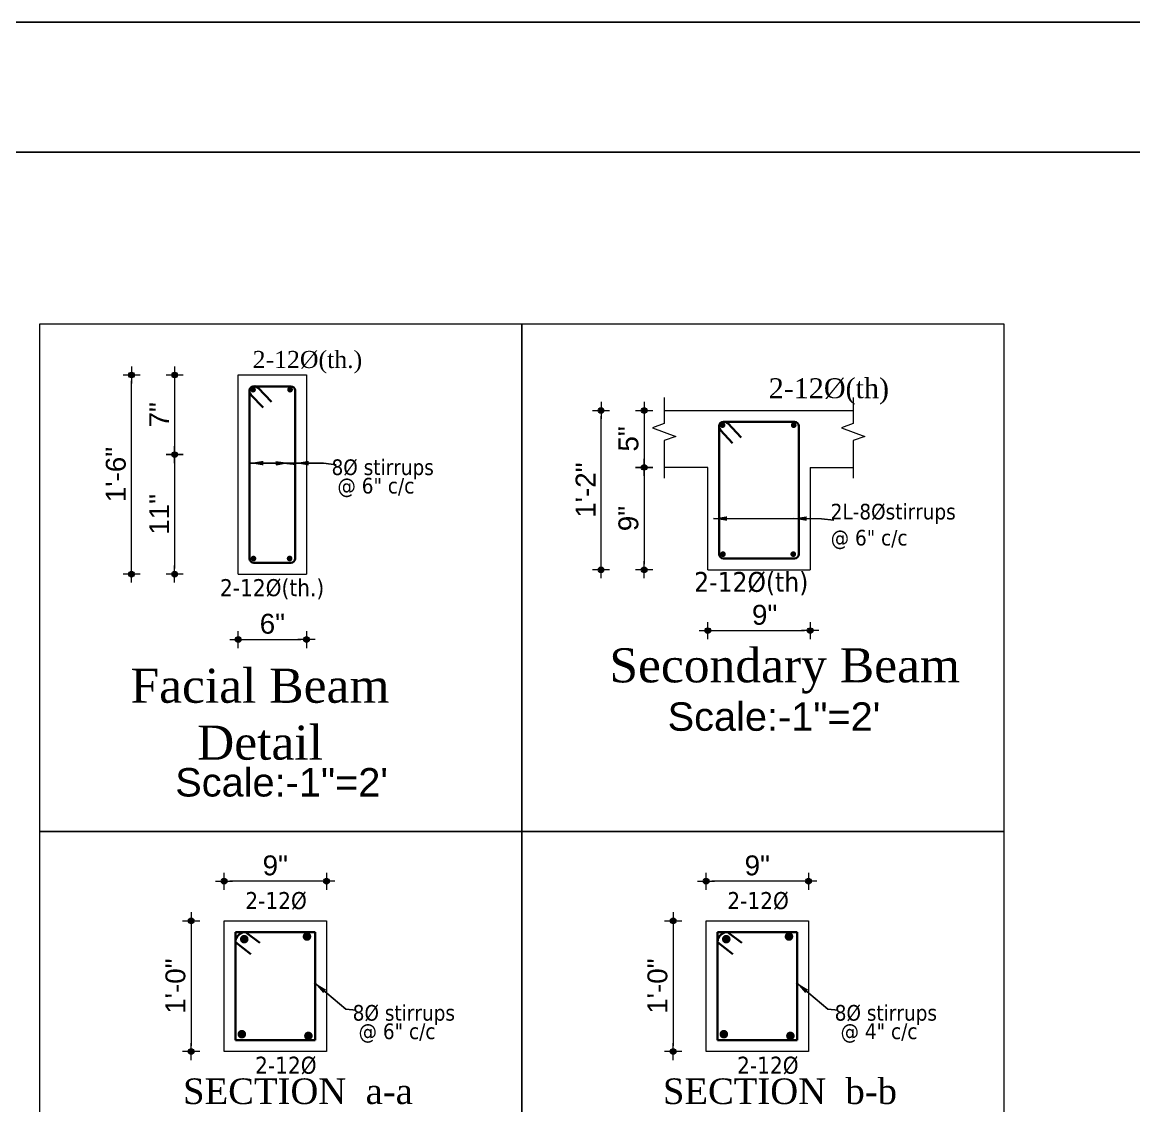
# Model space of a CAD drawing. Header units: inches. Extents: x 130993 to 274375, y -5108 to 103559.
# Drawn here: x 140794.1 to 141185, y 51102.6 to 51483.6 of the extents above; entities that cross this region are included whole.
import ezdxf

# ---------------------------------------------------------------- set-up
doc = ezdxf.new("R2010")
doc.units = ezdxf.units.IN
doc.header["$MEASUREMENT"] = 0
doc.header["$PDMODE"] = 2
doc.header["$PDSIZE"] = -3
for name, color, linetype, lineweight in [('DIMENSION', 142, 'Continuous', 20), ('HATCH', 9, 'Continuous', 9), ('REN', 7, 'Continuous', 35), ('ROD', 10, 'Continuous', 13), ('TEXT', 181, 'Continuous', 13), ('TRENCH', 7, 'Continuous', 20)]:
    doc.layers.add(name, color=color, linetype=linetype, lineweight=lineweight)
doc.layers.add('ELEVATION', color=7, linetype='Continuous')
doc.styles.add('DIM', font='dutch.ttf')
doc.styles.add('ramon', font='arial.ttf', dxfattribs={"height": 7})
doc.styles.add('romans', font='romans.shx')
doc.styles.get("Standard").update_dxf_attribs({"font": 'txt.shx', "height": 6})
doc.styles.add('TAHOMA', font='tahoma.ttf', dxfattribs={"height": 9})
doc.dimstyles.new('ARROW1', dxfattribs={"dimscale": 96, "dimtxt": 15, "dimasz": 0.05, "dimexe": 0.078125, "dimexo": 0.09375, "dimgap": 0.03125, "dimtad": 1, "dimdec": 0, "dimzin": 3, "dimdsep": 46, "dimlunit": 4, "dimtxsty": 'TAHOMA', "dimcen": 0.09375, "dimclrt": 7, "dimadec": 0, "dimazin": 0, "dimtfac": 1, "dimtdec": 0, "dimtmove": 0, "dimatfit": 3, "dimfxl": 1, "dimfrac": 2, "dimtolj": 1, "dimtzin": 0, "dimarcsym": 0})
doc.dimstyles.new('s2', dxfattribs={"dimtxt": 6, "dimasz": 2, "dimexe": 6, "dimexo": 18, "dimgap": 1.9375, "dimtad": 1, "dimdec": 0, "dimlfac": 0.25, "dimzin": 3, "dimdsep": 46, "dimlunit": 4, "dimtxsty": 'ramon', "dimblk": 'dot 2', "dimcen": 0.09375, "dimse1": 1, "dimse2": 1, "dimclrd": 1, "dimclre": 1, "dimclrt": 256, "dimadec": 0, "dimazin": 0, "dimtfac": 0.75, "dimtdec": 0, "dimtix": 1, "dimtmove": 1, "dimatfit": 3, "dimldrblk": 'DOT', "dimfxl": 1, "dimtolj": 1, "dimtzin": 0, "dimlwd": 9, "dimlwe": 9, "dimarcsym": 0})

# ---------------------------------------------------------------- blocks, each defined once
blk = doc.blocks.new('dot1')
at = {"layer": 'HATCH'}
h = blk.add_hatch(color=256, dxfattribs=at)
edge = h.paths.add_edge_path()
edge.add_arc((0, 0), 1, 0, 360)
for p, q in [((3, 0), (-3, 0)), ((0, 3), (0, -3))]:
    blk.add_line(p, q, dxfattribs=at)
blk.add_circle((0, 0), 1, dxfattribs=at)
blk = doc.blocks.new('dot 2')
at = {"layer": 'HATCH', "xscale": 0.5, "yscale": 0.5, "zscale": 0.5}
blk.add_blockref('dot1', (0, 0), dxfattribs=at)
blk = doc.blocks.new('*D1490')
at = {"layer": 'Defpoints', "color": 0, "ltscale": 50}
for p in [(141034.63, 51167.7), (141023.06, 51121.7), (141034.63, 51121.7)]:
    blk.add_point(p, dxfattribs=at)
at = {"layer": 'DIMENSION', "color": 1, "lineweight": 9, "ltscale": 50}
blk.add_line((141023.06, 51165.7), (141023.06, 51123.7), dxfattribs=at)
at = {"layer": 'DIMENSION', "color": 1, "lineweight": 9, "ltscale": 50, "xscale": 2, "yscale": 2, "zscale": 2}
for p, rotation in [((141023.06, 51167.7), 90), ((141023.06, 51121.7), 270)]:
    blk.add_blockref('dot 2', p, dxfattribs=dict(at, rotation=rotation))
at = {"layer": 'DIMENSION', "ltscale": 50, "insert": (141017.55, 51144.7), "char_height": 7, "attachment_point": 5, "rotation": 90, "style": 'ramon'}
blk.add_mtext('\\A1;1\'-0"', dxfattribs=at)
blk = doc.blocks.new('_Dot')
at = {"color": 0, "linetype": 'ByBlock', "lineweight": -2}
blk.add_line((-0.5, 0), (-1, 0), dxfattribs=at)
at = {"color": 0, "linetype": 'ByBlock', "const_width": 0.5}
blk.add_lwpolyline([(-0.25, 0, 1), (0.25, 0, 1)], format="xyb", close=True, dxfattribs=at)
blk = doc.blocks.new('*D1491')
at = {"layer": 'Defpoints', "color": 0, "ltscale": 50}
for p in [(141034.63, 51181.58), (141034.63, 51163.1), (141070.63, 51163.1)]:
    blk.add_point(p, dxfattribs=at)
at = {"layer": 'DIMENSION', "color": 1, "lineweight": 9, "ltscale": 50}
blk.add_line((141068.63, 51181.58), (141036.63, 51181.58), dxfattribs=at)
at = {"layer": 'DIMENSION', "color": 1, "lineweight": 9, "ltscale": 50, "xscale": 2, "yscale": 2, "zscale": 2, "rotation": 180}
blk.add_blockref('dot 2', (141034.63, 51181.58), dxfattribs=at)
at = {"layer": 'DIMENSION', "color": 1, "lineweight": 9, "ltscale": 50, "xscale": 2, "yscale": 2, "zscale": 2}
blk.add_blockref('dot 2', (141070.63, 51181.58), dxfattribs=at)
at = {"layer": 'DIMENSION', "ltscale": 50, "insert": (141052.63, 51187.1), "char_height": 7, "attachment_point": 5, "style": 'ramon'}
blk.add_mtext('\\A1;9"', dxfattribs=at)
blk = doc.blocks.new('*D1492')
at = {"layer": 'Defpoints', "color": 0, "ltscale": 50}
for p in [(140865.13, 51167.7), (140853.56, 51121.7), (140865.13, 51121.7)]:
    blk.add_point(p, dxfattribs=at)
at = {"layer": 'DIMENSION', "color": 1, "lineweight": 9, "ltscale": 50}
blk.add_line((140853.56, 51165.7), (140853.56, 51123.7), dxfattribs=at)
at = {"layer": 'DIMENSION', "color": 1, "lineweight": 9, "ltscale": 50, "xscale": 2, "yscale": 2, "zscale": 2}
for p, rotation in [((140853.56, 51167.7), 90), ((140853.56, 51121.7), 270)]:
    blk.add_blockref('dot 2', p, dxfattribs=dict(at, rotation=rotation))
at = {"layer": 'DIMENSION', "ltscale": 50, "insert": (140848.05, 51144.7), "char_height": 7, "attachment_point": 5, "rotation": 90, "style": 'ramon'}
blk.add_mtext('\\A1;1\'-0"', dxfattribs=at)
blk = doc.blocks.new('*D1493')
at = {"layer": 'Defpoints', "color": 0, "ltscale": 50}
for p in [(140865.13, 51181.58), (140865.13, 51163.1), (140901.13, 51163.1)]:
    blk.add_point(p, dxfattribs=at)
at = {"layer": 'DIMENSION', "color": 1, "lineweight": 9, "ltscale": 50}
blk.add_line((140899.13, 51181.58), (140867.13, 51181.58), dxfattribs=at)
at = {"layer": 'DIMENSION', "color": 1, "lineweight": 9, "ltscale": 50, "xscale": 2, "yscale": 2, "zscale": 2, "rotation": 180}
blk.add_blockref('dot 2', (140865.13, 51181.58), dxfattribs=at)
at = {"layer": 'DIMENSION', "color": 1, "lineweight": 9, "ltscale": 50, "xscale": 2, "yscale": 2, "zscale": 2}
blk.add_blockref('dot 2', (140901.13, 51181.58), dxfattribs=at)
at = {"layer": 'DIMENSION', "ltscale": 50, "insert": (140883.13, 51187.1), "char_height": 7, "attachment_point": 5, "style": 'ramon'}
blk.add_mtext('\\A1;9"', dxfattribs=at)
blk = doc.blocks.new('*D1494')
at = {"layer": 'Defpoints', "color": 0, "ltscale": 50}
for p in [(140870.11, 51289.55), (140894.11, 51289.55), (140894.11, 51266.54)]:
    blk.add_point(p, dxfattribs=at)
at = {"layer": 'DIMENSION', "color": 1, "lineweight": 9, "ltscale": 50}
blk.add_line((140872.11, 51266.54), (140892.11, 51266.54), dxfattribs=at)
at = {"layer": 'DIMENSION', "color": 1, "lineweight": 9, "ltscale": 50, "xscale": 2, "yscale": 2, "zscale": 2, "rotation": 180}
blk.add_blockref('dot 2', (140870.11, 51266.54), dxfattribs=at)
at = {"layer": 'DIMENSION', "color": 1, "lineweight": 9, "ltscale": 50, "xscale": 2, "yscale": 2, "zscale": 2}
blk.add_blockref('dot 2', (140894.11, 51266.54), dxfattribs=at)
at = {"layer": 'DIMENSION', "ltscale": 50, "insert": (140882.11, 51272.06), "char_height": 7, "attachment_point": 5, "style": 'ramon'}
blk.add_mtext('\\A1;6"', dxfattribs=at)
blk = doc.blocks.new('*D1495')
at = {"layer": 'Defpoints', "color": 0, "ltscale": 50}
for p in [(140856.04, 51331.55), (140847.75, 51289.55), (140870.11, 51289.55)]:
    blk.add_point(p, dxfattribs=at)
at = {"layer": 'DIMENSION', "color": 1, "lineweight": 9, "ltscale": 50}
blk.add_line((140847.75, 51329.55), (140847.75, 51291.55), dxfattribs=at)
at = {"layer": 'DIMENSION', "color": 1, "lineweight": 9, "ltscale": 50, "xscale": 2, "yscale": 2, "zscale": 2}
for p, rotation in [((140847.75, 51331.55), 90), ((140847.75, 51289.55), 270)]:
    blk.add_blockref('dot 2', p, dxfattribs=dict(at, rotation=rotation))
at = {"layer": 'DIMENSION', "ltscale": 50, "insert": (140842.3, 51310.55), "char_height": 7, "attachment_point": 5, "rotation": 90, "style": 'ramon'}
blk.add_mtext('\\A1;11"', dxfattribs=at)
blk = doc.blocks.new('*D1496')
at = {"layer": 'Defpoints', "color": 0, "ltscale": 50}
for p in [(140856.04, 51359.55), (140847.75, 51331.55), (140856.04, 51331.55)]:
    blk.add_point(p, dxfattribs=at)
at = {"layer": 'DIMENSION', "color": 1, "lineweight": 9, "ltscale": 50}
blk.add_line((140847.75, 51357.55), (140847.75, 51333.55), dxfattribs=at)
at = {"layer": 'DIMENSION', "color": 1, "lineweight": 9, "ltscale": 50, "xscale": 2, "yscale": 2, "zscale": 2}
for p, rotation in [((140847.75, 51359.55), 90), ((140847.75, 51331.55), 270)]:
    blk.add_blockref('dot 2', p, dxfattribs=dict(at, rotation=rotation))
at = {"layer": 'DIMENSION', "ltscale": 50, "insert": (140842.31, 51345.55), "char_height": 7, "attachment_point": 5, "rotation": 90, "style": 'ramon'}
blk.add_mtext('\\A1;7"', dxfattribs=at)
blk = doc.blocks.new('*D1497')
at = {"layer": 'Defpoints', "color": 0, "ltscale": 50}
for p in [(140832.59, 51359.55), (140870.11, 51359.55), (140870.11, 51289.55)]:
    blk.add_point(p, dxfattribs=at)
at = {"layer": 'DIMENSION', "color": 1, "lineweight": 9, "ltscale": 50}
blk.add_line((140832.59, 51291.55), (140832.59, 51357.55), dxfattribs=at)
at = {"layer": 'DIMENSION', "color": 1, "lineweight": 9, "ltscale": 50, "xscale": 2, "yscale": 2, "zscale": 2}
for p, rotation in [((140832.59, 51359.55), 90), ((140832.59, 51289.55), 270)]:
    blk.add_blockref('dot 2', p, dxfattribs=dict(at, rotation=rotation))
at = {"layer": 'DIMENSION', "ltscale": 50, "insert": (140827.08, 51324.55), "char_height": 7, "attachment_point": 5, "rotation": 90, "style": 'ramon'}
blk.add_mtext('\\A1;1\'-6"', dxfattribs=at)
blk = doc.blocks.new('*D1498')
at = {"layer": 'Defpoints', "color": 0, "ltscale": 50}
for p in [(141035.22, 51288.69), (141071.22, 51288.69), (141071.22, 51269.68)]:
    blk.add_point(p, dxfattribs=at)
at = {"layer": 'DIMENSION', "color": 1, "lineweight": 9, "ltscale": 50}
blk.add_line((141037.22, 51269.68), (141069.22, 51269.68), dxfattribs=at)
at = {"layer": 'DIMENSION', "color": 1, "lineweight": 9, "ltscale": 50, "xscale": 2, "yscale": 2, "zscale": 2, "rotation": 180}
blk.add_blockref('dot 2', (141035.22, 51269.68), dxfattribs=at)
at = {"layer": 'DIMENSION', "color": 1, "lineweight": 9, "ltscale": 50, "xscale": 2, "yscale": 2, "zscale": 2}
blk.add_blockref('dot 2', (141071.22, 51269.68), dxfattribs=at)
at = {"layer": 'DIMENSION', "ltscale": 50, "insert": (141055.22, 51275.2), "char_height": 7, "attachment_point": 5, "style": 'ramon'}
blk.add_mtext('\\A1;9"', dxfattribs=at)
blk = doc.blocks.new('*D1499')
at = {"layer": 'Defpoints', "color": 0, "ltscale": 50}
for p in [(141021.14, 51327.08), (141012.85, 51291.08), (141035.22, 51291.08)]:
    blk.add_point(p, dxfattribs=at)
at = {"layer": 'DIMENSION', "color": 1, "lineweight": 9, "ltscale": 50}
blk.add_line((141012.85, 51325.08), (141012.85, 51293.08), dxfattribs=at)
at = {"layer": 'DIMENSION', "color": 1, "lineweight": 9, "ltscale": 50, "xscale": 2, "yscale": 2, "zscale": 2}
for p, rotation in [((141012.85, 51327.08), 90), ((141012.85, 51291.08), 270)]:
    blk.add_blockref('dot 2', p, dxfattribs=dict(at, rotation=rotation))
at = {"layer": 'DIMENSION', "ltscale": 50, "insert": (141007.34, 51309.08), "char_height": 7, "attachment_point": 5, "rotation": 90, "style": 'ramon'}
blk.add_mtext('\\A1;9"', dxfattribs=at)
blk = doc.blocks.new('*D1500')
at = {"layer": 'Defpoints', "color": 0, "ltscale": 50}
for p in [(141021.14, 51347.08), (141012.85, 51327.08), (141021.14, 51327.08)]:
    blk.add_point(p, dxfattribs=at)
at = {"layer": 'DIMENSION', "color": 1, "lineweight": 9, "ltscale": 50}
blk.add_line((141012.85, 51345.08), (141012.85, 51329.08), dxfattribs=at)
at = {"layer": 'DIMENSION', "color": 1, "lineweight": 9, "ltscale": 50, "xscale": 2, "yscale": 2, "zscale": 2}
for p, rotation in [((141012.85, 51347.08), 90), ((141012.85, 51327.08), 270)]:
    blk.add_blockref('dot 2', p, dxfattribs=dict(at, rotation=rotation))
at = {"layer": 'DIMENSION', "ltscale": 50, "insert": (141007.35, 51337.08), "char_height": 7, "attachment_point": 5, "rotation": 90, "style": 'ramon'}
blk.add_mtext('\\A1;5"', dxfattribs=at)
blk = doc.blocks.new('*D1501')
at = {"layer": 'Defpoints', "color": 0, "ltscale": 50}
for p in [(140997.69, 51347.08), (141035.22, 51347.08), (141035.22, 51291.08)]:
    blk.add_point(p, dxfattribs=at)
at = {"layer": 'DIMENSION', "color": 1, "lineweight": 9, "ltscale": 50}
blk.add_line((140997.69, 51293.08), (140997.69, 51345.08), dxfattribs=at)
at = {"layer": 'DIMENSION', "color": 1, "lineweight": 9, "ltscale": 50, "xscale": 2, "yscale": 2, "zscale": 2}
for p, rotation in [((140997.69, 51347.08), 90), ((140997.69, 51291.08), 270)]:
    blk.add_blockref('dot 2', p, dxfattribs=dict(at, rotation=rotation))
at = {"layer": 'DIMENSION', "ltscale": 50, "insert": (140992.24, 51319.08), "char_height": 7, "attachment_point": 5, "rotation": 90, "style": 'ramon'}
blk.add_mtext('\\A1;1\'-2"', dxfattribs=at)

msp = doc.modelspace()

# ---------------------------------------------------------------- linework, layer by layer
at = {"layer": 'Defpoints', "color": 240, "true_color": 0xed1f24}
msp.add_lwpolyline([(138490.64, 51437.94), (141195.23, 51437.94), (141195.23, 49284.27), (138490.64, 49284.27)], close=True, dxfattribs=at)
at = {"layer": 'DIMENSION', "color": 0, "lineweight": 9}
for points in [[(140969.88, 51199.08), (140800.38, 51199.08), (140800.38, 51377.58), (140969.88, 51377.58)], [(141139.38, 51199.08), (140969.88, 51199.08), (140969.88, 51377.58), (141139.38, 51377.58)], [(140969.88, 51082.58), (140800.38, 51082.58), (140800.38, 51199.08), (140969.88, 51199.08)], [(141139.38, 51082.58), (140969.88, 51082.58), (140969.88, 51199.08), (141139.38, 51199.08)]]:
    msp.add_lwpolyline(points, close=True, dxfattribs=at)
at = {"layer": 'ELEVATION'}
for points in [[(138445.02, 49238.65), (141623.73, 49238.65), (141623.73, 51483.56), (138445.02, 51483.56)], [(138490.64, 49284.27), (141578.11, 49284.27), (141578.11, 51437.94), (138490.64, 51437.94)]]:
    msp.add_lwpolyline(points, close=True, dxfattribs=at)
at = {"layer": 'ELEVATION', "color": 240, "true_color": 0xed1f24}
msp.add_lwpolyline([(138490.64, 51437.94), (141195.23, 51437.94), (141195.23, 49284.27), (138490.64, 49284.27)], close=True, dxfattribs=at)
at = {"layer": 'HATCH', "linetype": 'Continuous'}
for points in [[(141019.87, 51351.69), (141019.87, 51342.47), (141015.75, 51340.97), (141023.99, 51337.97), (141019.87, 51336.47), (141019.87, 51323.31)], [(141086.34, 51351.69), (141086.34, 51342.47), (141082.22, 51340.97), (141090.46, 51337.97), (141086.34, 51336.47), (141086.34, 51323.31)]]:
    msp.add_lwpolyline(points, dxfattribs=at)
at = {"layer": 'REN'}
for p, q in [((140874.11, 51354.05), (140874.11, 51295.05)), ((140875.61, 51355.55), (140888.61, 51355.55)), ((140890.11, 51354.05), (140890.11, 51295.05)), ((141040.72, 51343.08), (141065.72, 51343.08)), ((141039.22, 51341.58), (141039.22, 51296.58)), ((141067.22, 51341.58), (141067.22, 51296.58)), ((140875.61, 51293.55), (140888.61, 51293.55)), ((141040.72, 51295.08), (141065.72, 51295.08)), ((140869.13, 51125.7), (140869.13, 51163.7)), ((140869.13, 51163.7), (140897.13, 51163.7)), ((140872.63, 51163.7), (140877.73, 51159.87)), ((140897.13, 51163.7), (140897.13, 51125.7)), ((141038.63, 51125.7), (141038.63, 51163.7)), ((141038.63, 51163.7), (141066.63, 51163.7)), ((141042.13, 51163.7), (141047.23, 51159.87)), ((141066.63, 51163.7), (141066.63, 51125.7)), ((140869.13, 51160.2), (140874.58, 51155.91)), ((141038.63, 51160.2), (141044.08, 51155.91)), ((140897.13, 51125.7), (140869.13, 51125.7)), ((141066.63, 51125.7), (141038.63, 51125.7))]:
    msp.add_line(p, q, dxfattribs=at)
for points in [[(140881.86, 51350.08), (140877.15, 51355.04, 1), (140874.57, 51352.59), (140878.86, 51348.08)], [(141046.97, 51337.61), (141042.25, 51342.57, 1), (141039.68, 51340.12), (141043.96, 51335.61)]]:
    msp.add_lwpolyline(points, format="xyb", dxfattribs=at)
for points, const_width in [([(140875.81, 51354.39, -1), (140874.81, 51354.39, -1)], 1), ([(140887.83, 51354.39, 1), (140888.83, 51354.39, 1)], 1), ([(141040.91, 51341.92, -1), (141039.91, 51341.92, -1)], 1), ([(141064.94, 51341.92, 1), (141065.94, 51341.92, 1)], 1), ([(140875.97, 51295.03, -1), (140874.97, 51295.03, -1)], 1), ([(140887.67, 51295.03, 1), (140888.67, 51295.03, 1)], 1), ([(141041.07, 51296.56, -1), (141040.07, 51296.56, -1)], 1), ([(141064.78, 51296.56, 1), (141065.78, 51296.56, 1)], 1), ([(140871.47, 51161.21, 1), (140872.97, 51161.21, 1)], 1.5), ([(140893.53, 51162.13, 1), (140895.03, 51162.13, 1)], 1.5), ([(141040.97, 51161.21, 1), (141042.47, 51161.21, 1)], 1.5), ([(141063.03, 51162.13, 1), (141064.53, 51162.13, 1)], 1.5), ([(140870.62, 51127.81, 1), (140872.12, 51127.81, 1)], 1.5), ([(140894.03, 51127.21, 1), (140895.53, 51127.21, 1)], 1.5), ([(141040.12, 51127.81, 1), (141041.62, 51127.81, 1)], 1.5), ([(141063.53, 51127.21, 1), (141065.03, 51127.21, 1)], 1.5)]:
    msp.add_lwpolyline(points, format="xyb", close=True, dxfattribs=dict(at, const_width=const_width))
for centre, radius, start, end in [((140875.61, 51354.05), 1.5, 90, 180), ((140888.61, 51354.05), 1.5, 0, 90), ((141040.72, 51341.58), 1.5, 90, 180), ((141065.72, 51341.58), 1.5, 0, 90), ((141040.72, 51296.58), 1.5, 180, 270), ((141065.72, 51296.58), 1.5, 270, 0), ((140875.61, 51295.05), 1.5, 180, 270), ((140888.61, 51295.05), 1.5, 270, 0), ((140872.63, 51160.2), 3.5, 90, 180), ((141042.13, 51160.2), 3.5, 90, 180)]:
    msp.add_arc(centre, radius, start, end, dxfattribs=at)
at = {"layer": 'TRENCH', "lineweight": 15}
for p, q in [((140870.11, 51359.55), (140894.11, 51359.55)), ((140870.11, 51289.55), (140870.11, 51359.55)), ((140894.11, 51359.55), (140894.11, 51289.55)), ((141020.09, 51347.08), (141086.34, 51347.08)), ((141035.22, 51327.08), (141020.09, 51327.08)), ((141035.22, 51291.08), (141035.22, 51327.08)), ((141071.22, 51327.08), (141071.22, 51291.08)), ((141071.22, 51327.08), (141086.34, 51327.08)), ((140870.11, 51289.55), (140894.11, 51289.55)), ((141035.22, 51291.08), (141071.22, 51291.08))]:
    msp.add_line(p, q, dxfattribs=at)
for points in [[(140901.13, 51121.7), (140865.13, 51121.7), (140865.13, 51167.7), (140901.13, 51167.7)], [(141070.63, 51121.7), (141034.63, 51121.7), (141034.63, 51167.7), (141070.63, 51167.7)]]:
    msp.add_lwpolyline(points, close=True, dxfattribs=at)

# ---------------------------------------------------------------- texts
at = {"char_height": 10, "width": 69.62, "attachment_point": 1}
for insert in [(141021.11, 51244.47), (140847.96, 51221.36)]:
    msp.add_mtext('{\\fArial|b0|i0|c0|p34;Scale:-1"=2\'}', dxfattribs=dict(at, insert=insert))
at = {"layer": 'ROD', "ltscale": 10, "width": 232.7849, "attachment_point": 5, "style": 'romans'}
for s, insert, char_height in [('{\\fTimes New Roman|b0|i0|c0|p18;\\C0;Secondary Beam}', (141062.27, 51255.52), 12), ('{\\fTimes New Roman|b0|i0|c0|p18;\\C0;Facial Beam \\PDetail}', (140877.76, 51240.23), 12), ('{\\fTimes New Roman|b0|i0|c0|p18;\\C0;SECTION  a-a}', (140891.1, 51107.69), 9), ('{\\fTimes New Roman|b0|i0|c0|p18;\\C0;SECTION  b-b}', (141060.6, 51107.69), 9)]:
    msp.add_mtext(s, dxfattribs=dict(at, insert=insert, char_height=char_height))
at = {"layer": 'TEXT', "style": 'DIM'}
for s, height, p in [('2-12%%C(th.)', 6, (140875.18, 51362.01)), ('      2-12%%C(th)', 7, (141040.81, 51351.4))]:
    msp.add_text(s, height=height, dxfattribs=at).set_placement(p)
at = {"layer": 'TEXT', "ltscale": 0.5, "style": 'TAHOMA'}
for s, height, p in [('        2-12%%C(th.) ', 6, (140845.68, 51281.79)), ('      2-12%%C(th)', 7, (141014.69, 51283.32))]:
    msp.add_text(s, height=height, dxfattribs=at).set_placement(p)
at = {"layer": 'TEXT', "ltscale": 0.5, "attachment_point": 1, "style": 'TAHOMA'}
for s, insert, char_height, width in [('8%%C stirrups ', (140902.92, 51329.88), 5.5, 60), (' @ 6" c/c', (140902.92, 51323.38), 5.5, 60), ('2L-8%%Cstirrups\\P@ 6" c/c', (141078.44, 51314.27), 5.5, 43.1137), ('2-12%%C', (140872.59, 51177.78), 6, 24.1628), ('2-12%%C', (141042.09, 51177.78), 6, 24.1628), ('8%%C stirrups ', (140910.36, 51138.07), 5.5, 60), ('8%%C stirrups ', (141079.86, 51138.07), 5.5, 60), (' @ 6" c/c', (140910.36, 51131.57), 5.5, 60), (' @ 4" c/c', (141079.86, 51131.57), 5.5, 60), ('2-12%%C', (140876.02, 51119.9), 6, 22.8633), ('2-12%%C', (141045.52, 51119.9), 6, 22.8633)]:
    msp.add_mtext(s, dxfattribs=dict(at, insert=insert, char_height=char_height, width=width))

# ---------------------------------------------------------------- dimensions: what is measured, and where the dimension line sits
at = {"layer": 'DIMENSION', "ltscale": 50}
for base, p1, p2, picture, middle in [((140832.58652456, 51359.55089579), (140870.11470869, 51289.55089579), (140870.11470869, 51359.55089579), '*D1497', (140827.07501365, 51324.55089579)), ((140847.75, 51331.55), (140856.04, 51359.55), (140856.04, 51331.55), '*D1496', (140842.31, 51345.55)), ((140997.69, 51347.08), (141035.22, 51291.08), (141035.22, 51347.08), '*D1501', (140992.24, 51319.08)), ((141012.85, 51327.08), (141021.14, 51347.08), (141021.14, 51327.08), '*D1500', (141007.35, 51337.08)), ((140847.74799703, 51289.55089579), (140856.03733605, 51331.55089579), (140870.11470869, 51289.55089579), '*D1495', (140842.29617233, 51310.55089579)), ((141012.85, 51291.08), (141021.14, 51327.08), (141035.22, 51291.08), '*D1499', (141007.34, 51309.08)), ((140853.56413411, 51121.69678023), (140865.134681, 51167.69678023), (140865.134681, 51121.69678023), '*D1492', (140848.0526232, 51144.69678024)), ((141023.06413411, 51121.69678023), (141034.634681, 51167.69678023), (141034.634681, 51121.69678023), '*D1490', (141017.5526232, 51144.69678024))]:
    dim = msp.add_linear_dim(base=base, p1=p1, p2=p2, angle=90, dimstyle='s2', dxfattribs=at)
    dim.commit()
    dim.dimension.update_dxf_attribs({"geometry": picture, "text_midpoint": middle})
for base, p1, p2, picture, middle in [((140894.11, 51266.54), (140870.11, 51289.55), (140894.11, 51289.55), '*D1494', (140882.11, 51272.06)), ((140865.13, 51181.58), (140901.13, 51163.1), (140865.13, 51163.1), '*D1493', (140883.13, 51187.1)), ((141034.63, 51181.58), (141070.63, 51163.1), (141034.63, 51163.1), '*D1491', (141052.63, 51187.1))]:
    dim = msp.add_linear_dim(base=base, p1=p1, p2=p2, dimstyle='s2', dxfattribs=at)
    dim.commit()
    dim.dimension.update_dxf_attribs({"geometry": picture, "text_midpoint": middle})
dim = msp.add_linear_dim(base=(141071.22, 51269.68), p1=(141035.22, 51288.69), p2=(141071.22, 51288.69), dimstyle='s2', dxfattribs=at)
dim.commit()
dim.dimension.update_dxf_attribs({"geometry": '*D1498', "text_midpoint": (141055.22, 51269.68), "dimtype": 160})

# ---------------------------------------------------------------- leaders
at = {"layer": 'HATCH'}
for points in [[(140874.11, 51328.58), (140900.08, 51328.53), (140904.5, 51328.01)], [(140888.11, 51328.6), (140886.08, 51328.55), (140890.5, 51328.03)], [(140890.11, 51328.58), (140900.08, 51328.53), (140904.5, 51328.01)], [(141037.22, 51309.08), (141075.19, 51309.03), (141079.6, 51308.51)], [(141065.22, 51309.08), (141075.19, 51309.03), (141079.6, 51308.51)], [(140896.81, 51145.97), (140907.94, 51136.61), (140911.52, 51136.31)], [(140896.81, 51145.97), (140907.94, 51136.61), (140911.52, 51136.31)], [(141066.31, 51145.97), (141077.44, 51136.61), (141081.02, 51136.31)], [(141066.31, 51145.97), (141077.44, 51136.61), (141081.02, 51136.31)]]:
    msp.add_leader(points, dimstyle='ARROW1', dxfattribs=at)

doc.saveas('drawing.dxf')
